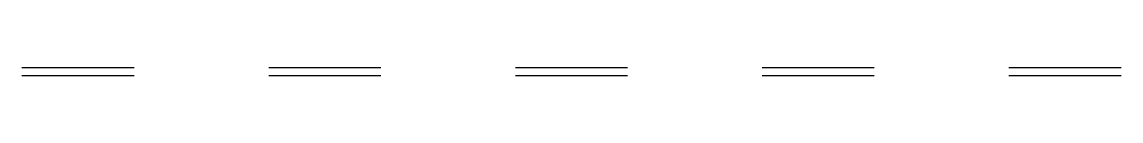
# Model space of a CAD drawing. Extents: x 150 to 1130, y -154 to -146.
import ezdxf

# ---------------------------------------------------------------- set-up
doc = ezdxf.new("R2010")
doc.units = 0
doc.layers.add('SARRAFO_2_2X7', color=30, linetype='Continuous')

msp = doc.modelspace()

# ---------------------------------------------------------------- linework, layer by layer
at = {"layer": 'SARRAFO_2_2X7'}
for p, q in [((150, -146.5), (250, -146.5)), ((370, -146.5), (470, -146.5)), ((590, -146.5), (690, -146.5)), ((810, -146.5), (910, -146.5)), ((1030, -146.5), (1130, -146.5)), ((150, -153.5), (250, -153.5)), ((370, -153.5), (470, -153.5)), ((590, -153.5), (690, -153.5)), ((810, -153.5), (910, -153.5)), ((1030, -153.5), (1130, -153.5))]:
    msp.add_line(p, q, dxfattribs=at)

doc.saveas('drawing.dxf')
